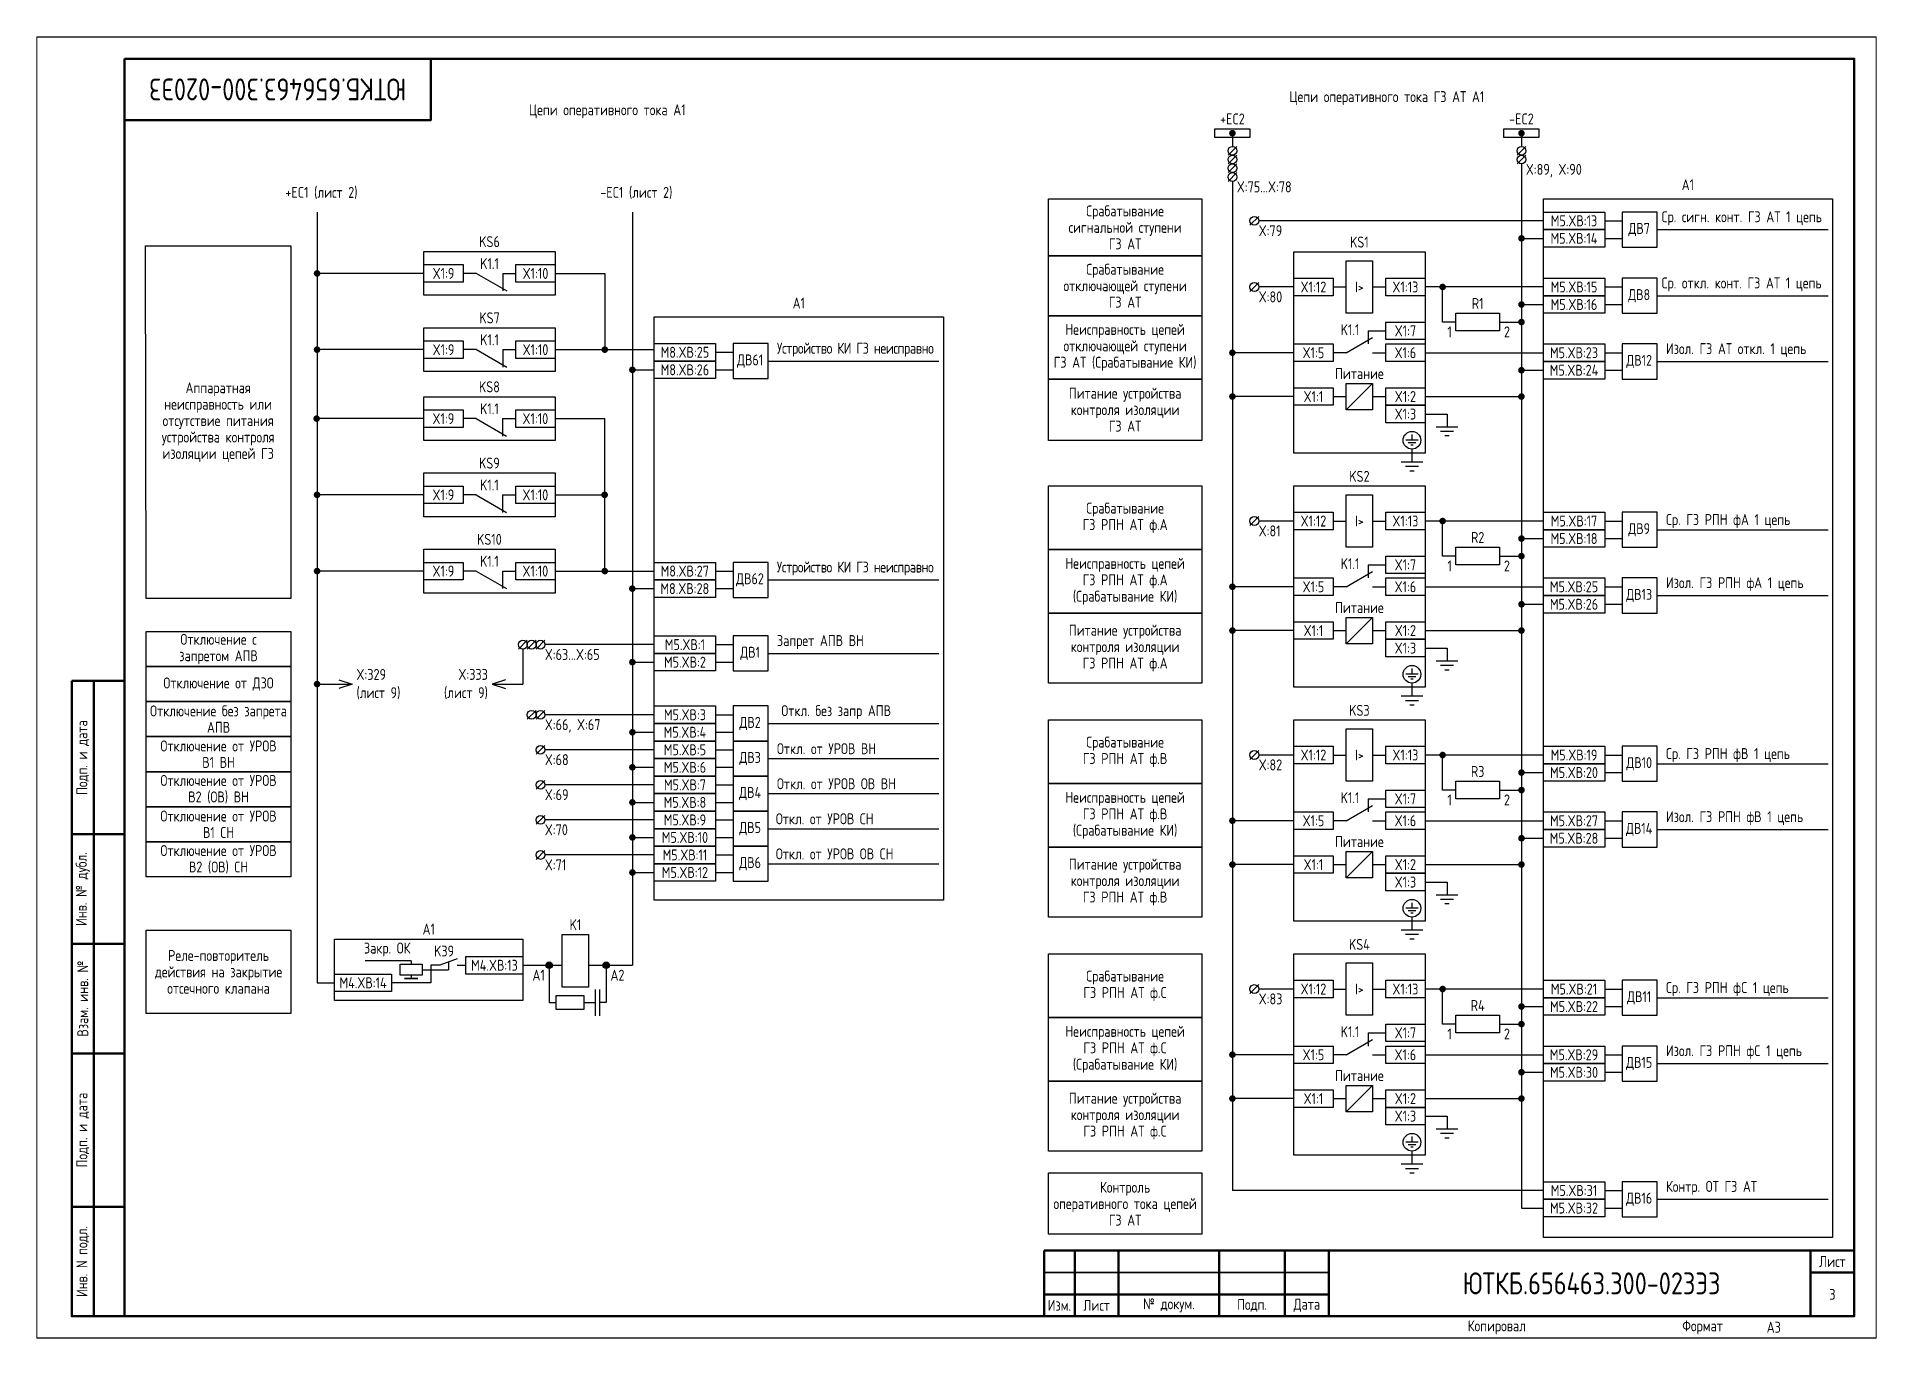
# Paper-space layout 'Лист3' of a CAD drawing. Header units: millimetres, sheet in inches. Extents: x 77.7 to 101.3, y 96.7 to 113.3.
# The model-space entities are those that its viewports show. They can reach past a viewport. Long polylines and large blocks are cut down to what shows.
import ezdxf
from ezdxf.enums import TextEntityAlignment as Align

# ---------------------------------------------------------------- set-up
doc = ezdxf.new("R2010")
doc.units = ezdxf.units.MM
doc.linetypes.add('HIDDEN2', pattern=[4.7625, 3.175, -1.5875])
doc.styles.add('Gost_type_A', font='GOST_A.TTF')

# ---------------------------------------------------------------- blocks, each defined once
blk = doc.blocks.new('Штамп угловой верхний')
at = {"lineweight": 50}
blk.add_lwpolyline([(0, 0), (70, 0), (70, -14), (0, -14)], close=True, dxfattribs=at)
blk = doc.blocks.new('Формат_А3')
blk.add_lwpolyline([(-420, 297), (0, 297), (0, 0), (-420, 0)], close=True)
at = {"lineweight": 50}
blk.add_lwpolyline([(-400, 292), (-5, 292), (-5, 5), (-400, 5)], close=True, dxfattribs=at)
blk = doc.blocks.new('Штамп левый нижний')
at = {"lineweight": 50}
for points in [[(-12, 145), (-7, 145), (-7, 110), (-12, 110)], [(-7, 145), (0, 145), (0, 110), (-7, 110)], [(-12, 110), (-7, 110), (-7, 85), (-12, 85)], [(-7, 110), (0, 110), (0, 85), (-7, 85)], [(-12, 85), (-7, 85), (-7, 60), (-12, 60)], [(-7, 85), (0, 85), (0, 60), (-7, 60)], [(-12, 60), (-7, 60), (-7, 25), (-12, 25)], [(-7, 60), (0, 60), (0, 25), (-7, 25)], [(-12, 25), (-7, 25), (-7, 0), (-12, 0)], [(-7, 25), (0, 25), (0, 0), (-7, 0)]]:
    blk.add_lwpolyline(points, close=True, dxfattribs=at)
at = {"char_height": 2.5, "attachment_point": 5, "rotation": 90, "style": 'Gost_type_A'}
for s, insert, width in [('Подп. и дата', (-9.5, 127.5), 35), ('Инв. № дубл.', (-9.5, 97.5), 25), ('Взам. инв. №', (-9.5, 72.5), 25), ('Подп. и дата', (-9.5, 42.5), 35), ('Инв. N подл.', (-9.5, 12.5), 25)]:
    blk.add_mtext(s, dxfattribs=dict(at, insert=insert, width=width))
blk = doc.blocks.new('Штамп малый нижний')
at = {"lineweight": 50}
for points in [[(-185, 15), (-178, 15), (-178, 5), (-185, 5)], [(-178, 15), (-168, 15), (-168, 5), (-178, 5)], [(-168, 15), (-145, 15), (-145, 5), (-168, 5)], [(-145, 15), (-130, 15), (-130, 5), (-145, 5)], [(-130, 15), (-120, 15), (-120, 5), (-130, 5)], [(-120, 15), (-10, 15), (-10, 0), (-120, 0)], [(-10, 15), (0, 15), (0, 10), (-10, 10)], [(-10, 10), (0, 10), (0, 0), (-10, 0)], [(-185, 5), (-178, 5), (-178, 0), (-185, 0)], [(-178, 5), (-168, 5), (-168, 0), (-178, 0)], [(-168, 5), (-145, 5), (-145, 0), (-168, 0)], [(-145, 5), (-130, 5), (-130, 0), (-145, 0)], [(-130, 5), (-120, 5), (-120, 0), (-130, 0)]]:
    blk.add_lwpolyline(points, close=True, dxfattribs=at)
for points in [[(-185, 15), (-178, 15), (-178, 10), (-185, 10)], [(-178, 15), (-168, 15), (-168, 10), (-178, 10)], [(-168, 15), (-145, 15), (-145, 10), (-168, 10)], [(-145, 15), (-130, 15), (-130, 10), (-145, 10)], [(-130, 15), (-120, 15), (-120, 10), (-130, 10)], [(-185, 10), (-178, 10), (-178, 5), (-185, 5)], [(-178, 10), (-168, 10), (-168, 5), (-178, 5)], [(-168, 10), (-145, 10), (-145, 5), (-168, 5)], [(-145, 10), (-130, 10), (-130, 5), (-145, 5)], [(-130, 10), (-120, 10), (-120, 5), (-130, 5)]]:
    blk.add_lwpolyline(points, close=True)
at = {"char_height": 2.5, "style": 'Gost_type_A'}
for s, insert, width, attachment_point in [('Лист', (-5, 12.5), 10, 5), ('Изм.', (-181.5, 2.5), 7, 5), ('Лист', (-173, 2.5), 10, 5), ('№ докум.', (-156.5, 2.5), 23, 5), ('Подп.', (-137.5, 2.5), 15, 5), ('Дата', (-125, 2.5), 10, 5), ('Копировал', (-75, -2.53), 13.1202, 6), ('Формат', (-30, -2.53), 13.1202, 6)]:
    blk.add_mtext(s, dxfattribs=dict(at, insert=insert, width=width, attachment_point=attachment_point))
blk = doc.blocks.new('POINT')
at = {"const_width": 0.75}
blk.add_lwpolyline([(-0.375, 0, 1), (0.375, 0, 1)], format="xyb", close=True, dxfattribs=at)
blk = doc.blocks.new('Шинка')
blk.add_lwpolyline([(-4, 1), (4, 1), (4, -1), (-4, -1)], close=True)
blk.add_blockref('POINT', (0, 0))

msp = doc.modelspace()

# ---------------------------------------------------------------- hatches: boundary and pattern name
at = {"linetype": 'Continuous', "ltscale": 4.8}
h = msp.add_hatch(color=256, dxfattribs=at)
edge = h.paths.add_edge_path()
edge.add_arc((957, 85.1), 0.75, 0, 360)
h = msp.add_hatch(color=256, dxfattribs=at)
edge = h.paths.add_edge_path()
edge.add_arc((970, 85.1), 0.75, 0, 360)

# ---------------------------------------------------------------- linework, layer by layer
for p, q in [((1113, 275), (1113, 272)), ((1113, 275), (1113, 272)), ((1179, 275), (1179, 272)), ((1179, 275), (1179, 272)), ((1114, 272), (1112, 270)), ((1114, 270), (1112, 268)), ((1180, 272), (1178, 270)), ((1180, 270), (1178, 268)), ((1114, 268), (1112, 266)), ((1114, 266), (1112, 264)), ((1179, 268), (1179, 29.7)), ((1113, 264), (1113, 33.7)), ((904, 257), (904, 81.1)), ((976, 257), (976, 85.1)), ((1119, 256), (1117, 254)), ((1184, 255), (1119, 255)), ((1198, 255), (1202, 255)), ((1210, 253), (1249, 253)), ((1179, 251), (1184, 251)), ((1198, 251), (1202, 251)), ((928.38, 243), (904, 243)), ((940.38, 243), (937.38, 243)), ((940.38, 243), (947.3, 239)), ((946.38, 243), (946.38, 239)), ((946.38, 243), (949.38, 243)), ((958.37, 243), (969.69, 243)), ((958.37, 243), (969.69, 243)), ((969.69, 243), (969.69, 225.6)), ((1119, 240.9), (1117, 238.9)), ((1127, 239.9), (1119, 239.9)), ((1136, 239.9), (1139, 239.9)), ((1145, 239.9), (1148, 239.9)), ((1184, 239.9), (1157, 239.9)), ((1161, 231.9), (1161, 239.9)), ((1198, 239.9), (1202, 239.9)), ((1179, 235.9), (1184, 235.9)), ((1198, 235.9), (1202, 235.9)), ((1210, 237.9), (1249, 237.9)), ((1164, 231.9), (1161, 231.9)), ((1174, 231.9), (1179, 231.9)), ((1139, 224.9), (1145, 228.36)), ((1144, 229.9), (1148, 229.9)), ((1144, 229.9), (1144, 226.9)), ((928.38, 225.6), (904, 225.6)), ((940.38, 225.6), (937.38, 225.6)), ((940.38, 225.6), (947.3, 221.6)), ((946.38, 225.6), (946.38, 221.6)), ((946.38, 225.6), (949.38, 225.6)), ((958.37, 225.6), (981, 225.6)), ((995, 225), (999, 225)), ((1007, 223), (1046, 223)), ((1127, 224.9), (1113, 224.9)), ((1139, 224.9), (1136, 224.9)), ((1145, 224.9), (1148, 224.9)), ((1157, 224.9), (1184, 224.9)), ((1198, 224.9), (1202, 224.9)), ((1210, 222.9), (1249, 222.9)), ((976, 221), (981, 221)), ((995, 221), (999, 221)), ((1179, 220.9), (1184, 220.9)), ((1198, 220.9), (1202, 220.9)), ((1127, 214.9), (1113, 214.9)), ((1136, 214.9), (1139, 214.9)), ((1139, 211.9), (1145, 217.9)), ((1145, 214.9), (1148, 214.9)), ((1157, 214.9), (1179, 214.9)), ((1157, 210.9), (1162, 210.9)), ((928.35, 209.86), (903.97, 209.86)), ((940.35, 209.86), (937.35, 209.86)), ((940.35, 209.86), (947.27, 205.86)), ((946.35, 209.86), (946.35, 205.86)), ((946.35, 209.86), (949.35, 209.86)), ((958.35, 209.86), (969.66, 209.86)), ((958.35, 209.86), (969.66, 209.86)), ((969.66, 209.86), (969.66, 175.06)), ((928.35, 192.46), (904, 192.46)), ((940.35, 192.46), (937.35, 192.46)), ((940.35, 192.46), (947.27, 188.46)), ((946.35, 192.46), (946.35, 188.46)), ((946.35, 192.46), (949.35, 192.46)), ((958.35, 192.46), (969.66, 192.46)), ((1119, 187.49), (1117, 185.49)), ((1127, 186.49), (1119, 186.49)), ((1136, 186.49), (1139, 186.49)), ((1145, 186.49), (1148, 186.49)), ((1184, 186.49), (1157, 186.49)), ((1161, 178.49), (1161, 186.49)), ((1198, 186.49), (1202, 186.49)), ((1179, 182.49), (1184, 182.49)), ((1198, 182.49), (1202, 182.49)), ((1210, 184.49), (1249, 184.49)), ((1144, 176.49), (1148, 176.49)), ((1144, 176.49), (1144, 173.49)), ((1164, 178.49), (1161, 178.49)), ((1174, 178.49), (1179, 178.49)), ((928.35, 175.06), (904, 175.06)), ((940.35, 175.06), (937.35, 175.06)), ((940.35, 175.06), (947.27, 171.06)), ((946.35, 175.06), (946.35, 171.06)), ((946.35, 175.06), (949.35, 175.06)), ((958.35, 175.06), (980.97, 175.06)), ((994.97, 175.06), (998.97, 175.06)), ((1006.97, 173.06), (1045.97, 173.06)), ((1139, 171.49), (1145, 174.95)), ((975.97, 171.06), (980.97, 171.06)), ((994.97, 171.06), (998.97, 171.06)), ((1127, 171.49), (1113, 171.49)), ((1139, 171.49), (1136, 171.49)), ((1145, 171.49), (1148, 171.49)), ((1157, 171.49), (1184, 171.49)), ((1198, 171.49), (1202, 171.49)), ((1210, 169.49), (1249, 169.49)), ((1139, 158.49), (1145, 164.49)), ((1179, 167.49), (1184, 167.49)), ((1198, 167.49), (1202, 167.49)), ((1127, 161.49), (1113, 161.49)), ((1136, 161.49), (1139, 161.49)), ((1145, 161.49), (1148, 161.49)), ((1157, 161.49), (1179, 161.49)), ((952, 159.28), (950, 157.28)), ((951, 157.28), (951, 149.28)), ((954, 159.28), (952, 157.28)), ((956, 159.28), (954, 157.28)), ((981, 158.28), (956, 158.28)), ((995, 158.28), (999, 158.28)), ((1007, 156.28), (1046, 156.28)), ((1157, 157.49), (1162, 157.49)), ((976, 154.28), (981, 154.28)), ((995, 154.28), (999, 154.28)), ((904, 149.28), (912, 149.28)), ((944, 149.28), (951, 149.28)), ((954, 143.28), (952, 141.28)), ((956, 143.28), (954, 141.28)), ((981, 142.28), (956, 142.28)), ((995, 142.28), (999, 142.28)), ((1007, 140.28), (1046, 140.28)), ((956, 135.28), (954, 133.28)), ((976, 138.28), (981, 138.28)), ((995, 138.28), (999, 138.28)), ((981, 134.28), (956, 134.28)), ((976, 130.28), (981, 130.28)), ((995, 134.28), (999, 134.28)), ((995, 130.28), (999, 130.28)), ((1007, 132.28), (1046, 132.28)), ((1119, 134.09), (1117, 132.09)), ((1127, 133.09), (1119, 133.09)), ((1136, 133.09), (1139, 133.09)), ((1145, 133.09), (1148, 133.09)), ((1184, 133.09), (1157, 133.09)), ((1161, 125.09), (1161, 133.09)), ((1198, 133.09), (1202, 133.09)), ((1210, 131.09), (1249, 131.09)), ((956, 127.28), (954, 125.28)), ((981, 126.28), (956, 126.28)), ((995, 126.28), (999, 126.28)), ((1179, 129.09), (1184, 129.09)), ((1198, 129.09), (1202, 129.09)), ((976, 122.28), (981, 122.28)), ((995, 122.28), (999, 122.28)), ((1007, 124.28), (1046, 124.28)), ((1144, 123.09), (1148, 123.09)), ((1144, 123.09), (1144, 120.09)), ((1164, 125.09), (1161, 125.09)), ((1174, 125.09), (1179, 125.09)), ((956, 119.28), (954, 117.28)), ((981, 118.28), (956, 118.28)), ((995, 118.28), (999, 118.28)), ((1127, 118.09), (1113, 118.09)), ((1139, 118.09), (1136, 118.09)), ((1139, 118.09), (1145, 121.55)), ((1145, 118.09), (1148, 118.09)), ((1157, 118.09), (1184, 118.09)), ((1198, 118.09), (1202, 118.09)), ((976, 114.28), (981, 114.28)), ((995, 114.28), (999, 114.28)), ((1007, 116.28), (1046, 116.28)), ((1179, 114.09), (1184, 114.09)), ((1198, 114.09), (1202, 114.09)), ((1210, 116.09), (1249, 116.09)), ((956, 111.28), (954, 109.28)), ((981, 110.28), (956, 110.28)), ((995, 110.28), (999, 110.28)), ((1139, 105.09), (1145, 111.09)), ((976, 106.28), (981, 106.28)), ((995, 106.28), (999, 106.28)), ((1007, 108.28), (1046, 108.28)), ((1127, 108.09), (1113, 108.09)), ((1136, 108.09), (1139, 108.09)), ((1145, 108.09), (1148, 108.09)), ((1157, 108.09), (1179, 108.09)), ((1157, 104.09), (1162, 104.09)), ((925.5, 86.1), (915, 86.1)), ((925.5, 86.1), (925.5, 85.35)), ((951, 85.1), (960, 85.1)), ((966, 85.1), (976, 85.1)), ((904, 81.1), (908, 81.1)), ((925.5, 82.85), (925.5, 82.1)), ((1119, 80.68), (1117, 78.68)), ((1127, 79.68), (1119, 79.68)), ((1136, 79.68), (1139, 79.68)), ((1145, 79.68), (1148, 79.68)), ((1184, 79.68), (1157, 79.68)), ((1161, 71.68), (1161, 79.68)), ((1179, 75.69), (1184, 75.69)), ((1198, 79.68), (1202, 79.68)), ((1198, 75.68), (1202, 75.68)), ((1210, 77.68), (1249, 77.68)), ((1164, 71.68), (1161, 71.68)), ((1174, 71.68), (1179, 71.68)), ((1139, 64.68), (1145, 68.15)), ((1144, 69.68), (1148, 69.68)), ((1144, 69.68), (1144, 66.68)), ((1127, 64.68), (1113, 64.68)), ((1139, 64.68), (1136, 64.68)), ((1145, 64.68), (1148, 64.68)), ((1157, 64.68), (1184, 64.68)), ((1198, 64.68), (1202, 64.68)), ((1179, 60.69), (1184, 60.69)), ((1198, 60.68), (1202, 60.68)), ((1210, 62.68), (1249, 62.68)), ((1127, 54.68), (1113, 54.68)), ((1136, 54.68), (1139, 54.68)), ((1139, 51.68), (1145, 57.68)), ((1145, 54.68), (1148, 54.68)), ((1157, 54.68), (1179, 54.68)), ((1157, 50.68), (1162, 50.68)), ((1184, 33.7), (1113, 33.7)), ((1198, 33.7), (1202, 33.7)), ((1179, 29.7), (1184, 29.7)), ((1198, 29.7), (1202, 29.7)), ((1210, 31.7), (1249, 31.7))]:
    msp.add_line(p, q)
at = {"ltscale": 4.32}
for p, q in [((1162, 210.9), (1162, 207.9)), ((1154, 206.2), (1154, 204.92)), ((1164.5, 207.9), (1159.5, 207.9)), ((1163.5, 206.9), (1160.5, 206.9)), ((1162.5, 205.9), (1161.5, 205.9)), ((1155.42, 204.92), (1152.58, 204.92)), ((1154.85, 204.35), (1153.15, 204.35)), ((1154.28, 203.78), (1153.72, 203.78)), ((1154, 202.9), (1154, 199.9)), ((1156.5, 199.9), (1151.5, 199.9)), ((1155.5, 198.9), (1152.5, 198.9)), ((1154.5, 197.9), (1153.5, 197.9)), ((1162, 157.49), (1162, 154.49)), ((1155.42, 151.51), (1152.58, 151.51)), ((1154, 152.8), (1154, 151.51)), ((1164.5, 154.49), (1159.5, 154.49)), ((1163.5, 153.49), (1160.5, 153.49)), ((1162.5, 152.49), (1161.5, 152.49)), ((1154.85, 150.94), (1153.15, 150.94)), ((1154.28, 150.38), (1153.72, 150.38)), ((1154, 149.49), (1154, 146.49)), ((1156.5, 146.49), (1151.5, 146.49)), ((1155.5, 145.49), (1152.5, 145.49)), ((1154.5, 144.49), (1153.5, 144.49)), ((1164.5, 101.09), (1159.5, 101.09)), ((1162, 104.09), (1162, 101.09)), ((1155.42, 98.11), (1152.58, 98.11)), ((1154.85, 97.54), (1153.15, 97.54)), ((1154.28, 96.97), (1153.72, 96.97)), ((1154, 99.39), (1154, 98.11)), ((1163.5, 100.09), (1160.5, 100.09)), ((1162.5, 99.09), (1161.5, 99.09)), ((1156.5, 93.09), (1151.5, 93.09)), ((1154, 96.09), (1154, 93.09)), ((1155.5, 92.09), (1152.5, 92.09)), ((1154.5, 91.09), (1153.5, 91.09)), ((1162, 50.68), (1162, 47.68)), ((1164.5, 47.68), (1159.5, 47.68)), ((1163.5, 46.68), (1160.5, 46.68)), ((1155.42, 44.7), (1152.58, 44.7)), ((1154.85, 44.14), (1153.15, 44.14)), ((1154.28, 43.57), (1153.72, 43.57)), ((1154, 45.99), (1154, 44.7)), ((1154, 42.68), (1154, 39.68)), ((1162.5, 45.68), (1161.5, 45.68)), ((1156.5, 39.68), (1151.5, 39.68)), ((1155.5, 38.68), (1152.5, 38.68)), ((1154.5, 37.68), (1153.5, 37.68))]:
    msp.add_line(p, q, dxfattribs=at)
at = {"linetype": 'HIDDEN2', "ltscale": 0.3}
for p in [(928, 84.1), (934, 85.85)]:
    msp.add_line(p, (934, 84.1), dxfattribs=at)
at = {"linetype": 'Continuous', "ltscale": 1.08}
for p, q in [((932, 85.1), (930, 85.1)), ((930, 85.1), (930, 81.1)), ((936, 85.1), (938, 85.1)), ((930, 81.1), (921, 81.1))]:
    msp.add_line(p, q, dxfattribs=at)
at = {"linetype": 'Continuous', "ltscale": 4.32}
msp.add_line((936, 86.6), (932, 85.1), dxfattribs=at)
at = {"linetype": 'Continuous', "ltscale": 4.8}
for p, q in [((957, 85.1), (957, 76.6)), ((970, 85.1), (970, 76.6)), ((957, 76.6), (958.5, 76.6)), ((965, 76.6), (967.5, 76.6)), ((967.5, 79.6), (967.5, 73.6)), ((968.5, 79.6), (968.5, 73.6)), ((970, 76.6), (968.5, 76.6))]:
    msp.add_line(p, q, dxfattribs=at)
for points in [[(1106, 247), (1071, 247), (1071, 260), (1106, 260)], [(1184, 260), (1250, 260), (1250, 23), (1184, 23)], [(1184, 257), (1198, 257), (1198, 253), (1184, 253)], [(1184, 253), (1198, 253), (1198, 249), (1184, 249)], [(898, 168.81), (865, 168.81), (864.82, 249.33), (898, 249.33)], [(928.38, 248), (958.37, 248), (958.37, 238), (928.38, 238)], [(1127, 247.9), (1157, 247.9), (1157, 202), (1127, 202)], [(928.38, 245), (937.37, 245), (937.37, 241), (928.38, 241)], [(949.38, 245), (958.37, 245), (958.37, 241), (949.38, 241)], [(1106, 233.35), (1071, 233.35), (1071, 247), (1106, 247)], [(1139, 245.9), (1145, 245.9), (1145, 233.9), (1139, 233.9)], [(1127, 241.9), (1136, 241.9), (1136, 237.9), (1127, 237.9)], [(1148, 241.9), (1157, 241.9), (1157, 237.9), (1148, 237.9)], [(1184, 241.9), (1198, 241.9), (1198, 237.9), (1184, 237.9)], [(1184, 237.9), (1198, 237.9), (1198, 233.9), (1184, 233.9)], [(981, 233.1), (1047, 233.1), (1047, 99.99), (981, 99.99)], [(1106, 218.9), (1071, 218.9), (1071, 233.35), (1106, 233.35)], [(1148, 231.9), (1157, 231.9), (1157, 227.9), (1148, 227.9)], [(1164, 233.9), (1174, 233.9), (1174, 229.9), (1164, 229.9)], [(928.38, 230.6), (958.37, 230.6), (958.37, 220.6), (928.38, 220.6)], [(928.38, 227.6), (937.37, 227.6), (937.37, 223.6), (928.38, 223.6)], [(949.38, 227.6), (958.37, 227.6), (958.37, 223.6), (949.38, 223.6)], [(981, 227), (995, 227), (995, 223), (981, 223)], [(1127, 226.9), (1136, 226.9), (1136, 222.9), (1127, 222.9)], [(1148, 226.9), (1157, 226.9), (1157, 222.9), (1148, 222.9)], [(1184, 226.9), (1198, 226.9), (1198, 222.9), (1184, 222.9)], [(981, 223), (995, 223), (995, 219), (981, 219)], [(1184, 222.9), (1198, 222.9), (1198, 218.9), (1184, 218.9)], [(1106, 204.9), (1071, 204.9), (1071, 218.9), (1106, 218.9)], [(928.35, 214.86), (958.35, 214.86), (958.35, 204.86), (928.35, 204.86)], [(1127, 216.9), (1136, 216.9), (1136, 212.9), (1127, 212.9)], [(1139, 217.9), (1145, 217.9), (1145, 211.9), (1139, 211.9)], [(1148, 216.9), (1157, 216.9), (1157, 212.9), (1148, 212.9)], [(928.35, 211.86), (937.35, 211.86), (937.35, 207.86), (928.35, 207.86)], [(949.35, 211.86), (958.35, 211.86), (958.35, 207.86), (949.35, 207.86)], [(1148, 212.9), (1157, 212.9), (1157, 208.9), (1148, 208.9)], [(928.35, 197.46), (958.35, 197.46), (958.35, 187.46), (928.35, 187.46)], [(928.35, 194.46), (937.35, 194.46), (937.35, 190.46), (928.35, 190.46)], [(949.35, 194.46), (958.35, 194.46), (958.35, 190.46), (949.35, 190.46)], [(1106, 179.98), (1071, 179.98), (1071, 194.49), (1106, 194.49)], [(1127, 194.49), (1157, 194.49), (1157, 148.6), (1127, 148.6)], [(1139, 192.49), (1145, 192.49), (1145, 180.49), (1139, 180.49)], [(1127, 188.49), (1136, 188.49), (1136, 184.49), (1127, 184.49)], [(1148, 188.49), (1157, 188.49), (1157, 184.49), (1148, 184.49)], [(1184, 188.49), (1198, 188.49), (1198, 184.49), (1184, 184.49)], [(1184, 184.49), (1198, 184.49), (1198, 180.49), (1184, 180.49)], [(928.35, 180.06), (958.35, 180.06), (958.35, 170.06), (928.35, 170.06)], [(928.35, 177.06), (937.35, 177.06), (937.35, 173.06), (928.35, 173.06)], [(949.35, 177.06), (958.35, 177.06), (958.35, 173.06), (949.35, 173.06)], [(980.97, 177.06), (994.97, 177.06), (994.97, 173.06), (980.97, 173.06)], [(1106, 165.49), (1071, 165.49), (1071, 179.98), (1106, 179.98)], [(1148, 178.49), (1157, 178.49), (1157, 174.49), (1148, 174.49)], [(1164, 180.49), (1174, 180.49), (1174, 176.49), (1164, 176.49)], [(980.97, 173.06), (994.97, 173.06), (994.97, 169.06), (980.97, 169.06)], [(1127, 173.49), (1136, 173.49), (1136, 169.49), (1127, 169.49)], [(1148, 173.49), (1157, 173.49), (1157, 169.49), (1148, 169.49)], [(1184, 173.49), (1198, 173.49), (1198, 169.49), (1184, 169.49)], [(1184, 169.49), (1198, 169.49), (1198, 165.49), (1184, 165.49)], [(1106, 149.49), (1071, 149.49), (1071, 165.49), (1106, 165.49)], [(1139, 164.49), (1145, 164.49), (1145, 158.49), (1139, 158.49)], [(898, 153.28), (865, 153.28), (865, 161.28), (898, 161.28)], [(981, 160.28), (995, 160.28), (995, 156.28), (981, 156.28)], [(1127, 163.49), (1136, 163.49), (1136, 159.49), (1127, 159.49)], [(1148, 163.49), (1157, 163.49), (1157, 159.49), (1148, 159.49)], [(981, 156.28), (995, 156.28), (995, 152.28), (981, 152.28)], [(1148, 159.49), (1157, 159.49), (1157, 155.49), (1148, 155.49)], [(898, 145.28), (865, 145.28), (865, 153.28), (898, 153.28)], [(898, 137.28), (865, 137.28), (865, 145.28), (898, 145.28)], [(981, 144.28), (995, 144.28), (995, 140.28), (981, 140.28)], [(981, 140.28), (995, 140.28), (995, 136.28), (981, 136.28)], [(1106, 126.57), (1071, 126.57), (1071, 141.09), (1106, 141.09)], [(1127, 141.09), (1157, 141.09), (1157, 95.19), (1127, 95.19)], [(1139, 139.09), (1145, 139.09), (1145, 127.09), (1139, 127.09)], [(898, 129.28), (865, 129.28), (865, 137.28), (898, 137.28)], [(981, 136.28), (995, 136.28), (995, 132.28), (981, 132.28)], [(1127, 135.09), (1136, 135.09), (1136, 131.09), (1127, 131.09)], [(1148, 135.09), (1157, 135.09), (1157, 131.09), (1148, 131.09)], [(1184, 135.09), (1198, 135.09), (1198, 131.09), (1184, 131.09)], [(981, 132.28), (995, 132.28), (995, 128.28), (981, 128.28)], [(1184, 131.09), (1198, 131.09), (1198, 127.09), (1184, 127.09)], [(898, 121.28), (865, 121.28), (865, 129.28), (898, 129.28)], [(981, 128.28), (995, 128.28), (995, 124.28), (981, 124.28)], [(1106, 112.09), (1071, 112.09), (1071, 126.57), (1106, 126.57)], [(1164, 127.09), (1174, 127.09), (1174, 123.09), (1164, 123.09)], [(981, 124.28), (995, 124.28), (995, 120.28), (981, 120.28)], [(1148, 125.09), (1157, 125.09), (1157, 121.09), (1148, 121.09)], [(898, 113.28), (865, 113.28), (865, 121.28), (898, 121.28)], [(981, 120.28), (995, 120.28), (995, 116.28), (981, 116.28)], [(1127, 120.09), (1136, 120.09), (1136, 116.09), (1127, 116.09)], [(1148, 120.09), (1157, 120.09), (1157, 116.09), (1148, 116.09)], [(1184, 120.09), (1198, 120.09), (1198, 116.09), (1184, 116.09)], [(981, 116.28), (995, 116.28), (995, 112.28), (981, 112.28)], [(1184, 116.09), (1198, 116.09), (1198, 112.09), (1184, 112.09)], [(898, 105.28), (865, 105.28), (865, 113.28), (898, 113.28)], [(981, 112.28), (995, 112.28), (995, 108.28), (981, 108.28)], [(1106, 96.09), (1071, 96.09), (1071, 112.09), (1106, 112.09)], [(1127, 110.09), (1136, 110.09), (1136, 106.09), (1127, 106.09)], [(1139, 111.09), (1145, 111.09), (1145, 105.09), (1139, 105.09)], [(1148, 110.09), (1157, 110.09), (1157, 106.09), (1148, 106.09)], [(981, 108.28), (995, 108.28), (995, 104.28), (981, 104.28)], [(1148, 106.09), (1157, 106.09), (1157, 102.09), (1148, 102.09)], [(898, 74.1), (865, 74.1), (865, 93.1), (898, 93.1)], [(908, 91.1), (951, 91.1), (951, 77.1), (908, 77.1)], [(960, 92.1), (966, 92.1), (966, 80.1), (960, 80.1)], [(928, 85.35), (928, 82.85), (923, 82.85), (923, 85.35)], [(938, 87.1), (951, 87.1), (951, 83.1), (938, 83.1)], [(1106, 73.17), (1071, 73.17), (1071, 87.68), (1106, 87.68)], [(1127, 87.68), (1157, 87.68), (1157, 41.79), (1127, 41.79)], [(1139, 85.68), (1145, 85.68), (1145, 73.68), (1139, 73.68)], [(908, 83.1), (921, 83.1), (921, 79.1), (908, 79.1)], [(927, 82.1), (924, 82.1)], [(1127, 81.68), (1136, 81.68), (1136, 77.68), (1127, 77.68)], [(1148, 81.68), (1157, 81.68), (1157, 77.68), (1148, 77.68)], [(1184, 81.68), (1198, 81.68), (1198, 77.68), (1184, 77.68)], [(1184, 77.68), (1198, 77.68), (1198, 73.68), (1184, 73.68)], [(1106, 58.68), (1071, 58.68), (1071, 73.17), (1106, 73.17)], [(1148, 71.68), (1157, 71.68), (1157, 67.68), (1148, 67.68)], [(1164, 73.68), (1174, 73.68), (1174, 69.68), (1164, 69.68)], [(1127, 66.68), (1136, 66.68), (1136, 62.68), (1127, 62.68)], [(1148, 66.68), (1157, 66.68), (1157, 62.68), (1148, 62.68)], [(1184, 66.68), (1198, 66.68), (1198, 62.68), (1184, 62.68)], [(1184, 62.68), (1198, 62.68), (1198, 58.68), (1184, 58.68)], [(1106, 42.68), (1071, 42.68), (1071, 58.68), (1106, 58.68)], [(1127, 56.68), (1136, 56.68), (1136, 52.68), (1127, 52.68)], [(1139, 57.68), (1145, 57.68), (1145, 51.68), (1139, 51.68)], [(1148, 56.68), (1157, 56.68), (1157, 52.68), (1148, 52.68)], [(1148, 52.68), (1157, 52.68), (1157, 48.68), (1148, 48.68)], [(1106, 23.7), (1071, 23.7), (1071, 37.7), (1106, 37.7)], [(1184, 35.7), (1198, 35.7), (1198, 31.7), (1184, 31.7)], [(1184, 31.7), (1198, 31.7), (1198, 27.7), (1184, 27.7)]]:
    msp.add_lwpolyline(points, close=True)
at = {"ltscale": 4}
for points in [[(1202, 249), (1210, 249), (1210, 257), (1202, 257)], [(1202, 233.9), (1210, 233.9), (1210, 241.9), (1202, 241.9)], [(999, 219), (1007, 219), (1007, 227), (999, 227)], [(1202, 218.9), (1210, 218.9), (1210, 226.9), (1202, 226.9)], [(1202, 180.49), (1210, 180.49), (1210, 188.49), (1202, 188.49)], [(998.97, 169.06), (1006.97, 169.06), (1006.97, 177.06), (998.97, 177.06)], [(1202, 165.49), (1210, 165.49), (1210, 173.49), (1202, 173.49)], [(999, 152.28), (1007, 152.28), (1007, 160.28), (999, 160.28)], [(999, 136.28), (1007, 136.28), (1007, 144.28), (999, 144.28)], [(999, 128.28), (1007, 128.28), (1007, 136.28), (999, 136.28)], [(1202, 127.09), (1210, 127.09), (1210, 135.09), (1202, 135.09)], [(999, 120.28), (1007, 120.28), (1007, 128.28), (999, 128.28)], [(999, 112.28), (1007, 112.28), (1007, 120.28), (999, 120.28)], [(1202, 112.09), (1210, 112.09), (1210, 120.09), (1202, 120.09)], [(999, 104.28), (1007, 104.28), (1007, 112.28), (999, 112.28)], [(1202, 73.68), (1210, 73.68), (1210, 81.68), (1202, 81.68)], [(1202, 58.68), (1210, 58.68), (1210, 66.68), (1202, 66.68)], [(1202, 27.7), (1210, 27.7), (1210, 35.7), (1202, 35.7)]]:
    msp.add_lwpolyline(points, close=True, dxfattribs=at)
for points in [[(909, 150.28), (912, 149.28), (909, 148.28)], [(947, 150.28), (944, 149.28), (947, 148.28)]]:
    msp.add_lwpolyline(points)
at = {"linetype": 'Continuous', "ltscale": 4.8}
msp.add_lwpolyline([(958.5, 75.1), (965, 75.1), (965, 78.1), (958.5, 78.1)], close=True, dxfattribs=at)
for centre, radius in [((1113, 271), 1), ((1113, 269), 1), ((1179, 271), 1), ((1179, 269), 1), ((1113, 267), 1), ((1113, 265), 1), ((1118, 255), 1), ((1118, 239.9), 1), ((1154, 204.92), 2.02), ((1118, 186.49), 1), ((951, 158.28), 1), ((953, 158.28), 1), ((955, 158.28), 1), ((1154, 151.51), 2.02), ((953, 142.28), 1), ((955, 142.28), 1), ((955, 134.28), 1), ((1118, 133.09), 1), ((955, 126.28), 1), ((955, 118.28), 1), ((955, 110.28), 1), ((1154, 98.11), 2.02), ((1118, 79.68), 1), ((1154, 44.7), 2.02)]:
    msp.add_circle(centre, radius)
for centre in [(957, 85.1), (970, 85.1)]:
    msp.add_circle(centre, 0.75, dxfattribs=at)

# ---------------------------------------------------------------- block references
at = {"color": 1}
for name, p in [('Формат_А3', (840, 0)), ('Формат_А3', (1260, 0)), ('Формат_А3', (1680, 0)), ('Штамп левый нижний', (860, 5)), ('Штамп малый нижний', (1255, 5))]:
    msp.add_blockref(name, p, dxfattribs=at)
for name, p in [('Штамп угловой верхний', (860, 292)), ('Шинка', (1113, 275)), ('Шинка', (1179, 275)), ('POINT', (1179, 251)), ('POINT', (904, 243)), ('POINT', (1161, 239.9)), ('POINT', (1179, 235.9)), ('POINT', (1179, 231.9)), ('POINT', (904, 225.6)), ('POINT', (969.69, 225.6)), ('POINT', (969.69, 225.6)), ('POINT', (1113, 224.9)), ('POINT', (976, 221)), ('POINT', (976, 221)), ('POINT', (1179, 220.9)), ('POINT', (1113, 214.9)), ('POINT', (1179, 214.9)), ('POINT', (903.9, 209.86)), ('POINT', (904, 192.46)), ('POINT', (969.66, 192.46)), ('POINT', (969.66, 192.46)), ('POINT', (1161, 186.49)), ('POINT', (1179, 182.49)), ('POINT', (1179, 178.49)), ('POINT', (904, 175.06)), ('POINT', (969.69, 175.06)), ('POINT', (969.69, 175.06)), ('POINT', (1113, 171.49)), ('POINT', (975.97, 171.06)), ('POINT', (975.97, 171.06)), ('POINT', (1179, 167.49)), ('POINT', (1113, 161.49)), ('POINT', (1179, 161.49)), ('POINT', (976, 154.28)), ('POINT', (904, 149.28)), ('POINT', (976, 138.28)), ('POINT', (976, 130.28)), ('POINT', (1161, 133.09)), ('POINT', (1179, 129.09)), ('POINT', (976, 122.28)), ('POINT', (1179, 125.09)), ('POINT', (1113, 118.09)), ('POINT', (976, 114.28)), ('POINT', (1179, 114.09)), ('POINT', (976, 106.28)), ('POINT', (1113, 108.09)), ('POINT', (1179, 108.09)), ('POINT', (1161, 79.68)), ('POINT', (1179, 75.69)), ('POINT', (1179, 71.68)), ('POINT', (1113, 64.69)), ('POINT', (1179, 60.69)), ('POINT', (1113, 54.68)), ('POINT', (1179, 54.68))]:
    msp.add_blockref(name, p)

# ---------------------------------------------------------------- texts
at = {"style": 'Gost_type_A'}
msp.add_text('A1', height=2.5, dxfattribs=at).set_placement((956, 84.1), align=Align.TOP_RIGHT)
msp.add_text('A2', height=2.5, dxfattribs=at).set_placement((971, 84.1), align=Align.TOP_LEFT)
at = {"insert": (895, 285), "char_height": 5, "width": 70, "attachment_point": 5, "rotation": 180, "style": 'Gost_type_A'}
msp.add_mtext('ЮТКБ.656463.300-020Э3', dxfattribs=at)
at = {"char_height": 2.5, "line_spacing_factor": 0.9, "style": 'Gost_type_A'}
for s, insert, width, attachment_point in [('Цепи оперативного тока А1', (970.25, 280), 197.5, 5), ('Цепи оперативного тока ГЗ АТ А1', (1148.25, 283), 197.5, 5), ('X:89, X:90', (1180, 268), 16, 1), ('X:75...X:78', (1114, 264), 16, 1), ('A1', (1217, 262), 66, 8), ('Срабатывание\\Pсигнальной ступени\\PГЗ АТ', (1088.5, 253.5), 35, 5), ('X:79', (1119, 254), 8, 1), ('KS6', (943.38, 249), 30, 8), ('KS1', (1142, 248.9), 30, 8), ('K1.1', (943.38, 244), 12, 8), ('Срабатывание\\Pотключающей ступени\\PГЗ АТ', (1088.5, 240.18), 35, 5), ('A1', (1014, 234.97), 66, 8), ('X:80', (1119, 238.9), 8, 1), ('R1', (1169, 234.9), 10, 8), ('KS7', (943.38, 231.6), 30, 8), ('Неисправность цепей отключающей ступени \\PГЗ АТ (Срабатывание КИ)', (1088.5, 226.13), 35, 5), ('K1.1', (1142, 228.9), 12, 9), ('K1.1', (943.38, 226.6), 12, 8), ('{\\T0.9;1}', (1163, 230.9), 5, 3), ('{\\T0.9;2}', (1175, 230.9), 5, 1), ('Аппаратная неисправность или отсутствие питания устройства контроля изоляции цепей ГЗ', (881.41, 209.07), 33.1797, 5), ('KS8', (943.35, 215.86), 30, 8), ('Питание устройства контроля изоляции\\PГЗ АТ', (1088.5, 211.9), 35, 5), ('K1.1', (943.35, 210.86), 12, 8), ('KS9', (943.35, 198.46), 30, 8), ('KS2', (1142, 195.44), 30, 8), ('K1.1', (943.35, 193.46), 12, 8), ('Срабатывание\\PГЗ РПН АТ ф.А', (1088.5, 187.23), 35, 5), ('X:81', (1119, 185.49), 8, 1), ('KS10', (943.35, 181.06), 30, 8), ('R2', (1169, 181.49), 10, 8), ('K1.1', (943.35, 176.06), 12, 8), ('Неисправность цепей\\PГЗ РПН АТ ф.А\\P(Срабатывание КИ)', (1088.5, 172.73), 35, 5), ('K1.1', (1142, 175.49), 12, 9), ('{\\T0.9;1}', (1163, 177.49), 5, 3), ('{\\T0.9;2}', (1175, 177.49), 5, 1), ('Отключение с\\Pзапретом АПВ', (881.5, 157.28), 33, 5), ('Питание устройства контроля изоляции\\PГЗ РПН АТ ф.А', (1088.5, 157.49), 35, 5), ('X:63...X:65', (956, 157.28), 8, 1), ('Отключение от ДЗО', (881.5, 149.28), 33, 5), ('Отключение без запрета АПВ', (881.5, 141.28), 33, 5), ('KS3', (1142, 142.03), 30, 8), ('X:66, X:67', (956, 141.28), 15, 1), ('Отключение от УРОВ\\PВ1 ВН', (881.5, 133.28), 33, 5), ('Срабатывание\\PГЗ РПН АТ ф.B', (1088.5, 133.83), 35, 5), ('X:68', (956, 133.28), 8, 1), ('X:82', (1119, 132.09), 8, 1), ('R3', (1169, 128.09), 10, 8), ('Отключение от УРОВ\\PВ2 (ОВ) ВН', (881.5, 125.28), 33, 5), ('X:69', (956, 125.28), 8, 1), ('Неисправность цепей\\PГЗ РПН АТ ф.B\\P(Срабатывание КИ)', (1088.5, 119.33), 35, 5), ('K1.1', (1142, 122.09), 12, 9), ('{\\T0.9;1}', (1163, 124.09), 5, 3), ('{\\T0.9;2}', (1175, 124.09), 5, 1), ('Отключение от УРОВ\\PВ1 СН', (881.5, 117.28), 33, 5), ('X:70', (956, 117.28), 8, 1), ('Отключение от УРОВ\\PВ2 (ОВ) СН', (881.5, 109.28), 33, 5), ('X:71', (956, 109.28), 8, 1), ('Питание устройства контроля изоляции\\PГЗ РПН АТ ф.B', (1088.5, 104.09), 35, 5), ('A1', (929.5, 92.1), 43.0001, 8), ('Реле-повторитель действия на закрытие отсечного клапана', (881.5, 83.6), 33, 5), ('KS4', (1142, 88.63), 30, 8), ('Срабатывание\\PГЗ РПН АТ ф.C', (1088.5, 80.43), 35, 5), ('X:83', (1119, 78.68), 8, 1), ('R4', (1169, 74.68), 10, 8), ('Неисправность цепей\\PГЗ РПН АТ ф.C\\P(Срабатывание КИ)', (1088.5, 65.93), 35, 5), ('K1.1', (1142, 68.68), 12, 9), ('{\\T0.9;1}', (1163, 70.68), 5, 3), ('{\\T0.9;2}', (1175, 70.68), 5, 1), ('Питание устройства контроля изоляции\\PГЗ РПН АТ ф.C', (1088.5, 50.68), 35, 5), ('Контроль\\Pоперативного тока цепей ГЗ АТ', (1088.5, 30.7), 35, 5)]:
    msp.add_mtext(s, dxfattribs=dict(at, insert=insert, width=width, attachment_point=attachment_point))
at = {"style": 'Gost_type_A'}
for s, insert, char_height, width, attachment_point in [('+EC2', (1113, 277), 2.5, 10, 8), ('-EC2', (1179, 277), 2.5, 10, 8), ('+EC1 (лист 2)', (905, 260), 2.5, 18, 8), ('-EC1 (лист 2)', (976.89, 260), 2.5, 19.7733, 8), ('M5.XВ:13', (1191, 255), 2.5, 14, 5), ('Ср. сигн. конт. ГЗ АТ 1 цепь', (1211, 254), 2.5, 44.8565, 7), ('M5.XВ:14', (1191, 251), 2.5, 14, 5), ('ДВ7', (1205.88, 253), 2.5, 7.7588, 5), ('X1:9', (932.87, 243), 2.5, 9.0043, 5), ('X1:10', (953.87, 243), 2.5, 9.0043, 5), ('X1:12', (1131.5, 239.9), 2.5, 9.0043, 5), ('I>', (1142, 239.9), 2.5, 6.0044, 5), ('X1:13', (1152.5, 239.9), 2.5, 9.0043, 5), ('M5.XВ:15', (1191, 239.9), 2.5, 14, 5), ('ДВ8', (1205.88, 237.9), 2.5, 7.7588, 5), ('Ср. откл. конт. ГЗ АТ 1 цепь', (1211, 238.9), 2.5, 43.1126, 7), ('M5.XВ:16', (1191, 235.9), 2.5, 14, 5), ('X1:7', (1152.5, 229.9), 2.5, 9.0043, 5), ('X1:9', (932.87, 225.6), 2.5, 9.0043, 5), ('X1:10', (953.87, 225.6), 2.5, 9.0043, 5), ('Изол. ГЗ АТ откл. 1 цепь', (1212, 223.9), 2.5, 46.0438, 7), ('M8.XВ:25', (988, 225), 2.5, 14, 5), ('ДВ61', (1002.88, 223), 2.5, 7.7588, 5), ('X1:5', (1131.5, 224.9), 2.5, 9.0043, 5), ('X1:6', (1152.5, 224.9), 2.5, 9.0043, 5), ('M5.XВ:23', (1191, 224.9), 2.5, 14, 5), ('ДВ12', (1205.88, 222.9), 2.5, 7.7588, 5), ('M8.XВ:26', (988, 221), 2.5, 14, 5), ('Питание', (1142, 218.9), 2.5, 12, 8), ('M5.XВ:24', (1191, 220.9), 2.5, 14, 5), ('X1:1', (1131.5, 214.9), 2.5, 9.0043, 5), ('X1:2', (1152.5, 214.9), 2.5, 9.0043, 5), ('X1:9', (932.84, 209.86), 2.5, 9.0043, 5), ('X1:10', (953.84, 209.86), 2.5, 9.0043, 5), ('X1:3', (1152.5, 210.9), 2.5, 9.0043, 5), ('X1:9', (932.84, 192.46), 2.5, 9.0043, 5), ('X1:10', (953.84, 192.46), 2.5, 9.0043, 5), ('X1:12', (1131.5, 186.49), 2.5, 9.0043, 5), ('I>', (1142, 186.49), 2.5, 6.0044, 5), ('X1:13', (1152.5, 186.49), 2.5, 9.0043, 5), ('M5.XВ:17', (1191, 186.49), 2.5, 14, 5), ('ДВ9', (1205.88, 184.49), 2.5, 7.7588, 5), ('Ср. ГЗ РПН фА 1 цепь', (1212, 184.9), 2.5, 46.288, 7), ('M5.XВ:18', (1191, 182.49), 2.5, 14, 5), ('X1:7', (1152.5, 176.49), 2.5, 9.0043, 5), ('X1:9', (932.84, 175.06), 2.5, 9.0043, 5), ('X1:10', (953.84, 175.06), 2.5, 9.0043, 5), ('M8.XВ:28', (987.97, 171.06), 2.5, 14, 5), ('M8.XВ:27', (987.97, 175.06), 2.5, 14, 5), ('ДВ62', (1002.85, 173.06), 2.5, 7.7588, 5), ('X1:5', (1131.5, 171.49), 2.5, 9.0043, 5), ('X1:6', (1152.5, 171.49), 2.5, 9.0043, 5), ('M5.XВ:25', (1191, 171.49), 2.5, 14, 5), ('Изол. ГЗ РПН фА 1 цепь', (1212, 170.49), 2.5, 43.2348, 7), ('Питание', (1142, 165.49), 2.5, 12, 8), ('M5.XВ:26', (1191, 167.49), 2.5, 14, 5), ('ДВ13', (1205.88, 169.49), 2.5, 7.7588, 5), ('Запрет АПВ ВН', (1009, 157.28), 2.5, 46.8301, 7), ('X1:1', (1131.5, 161.49), 2.5, 9.0043, 5), ('X1:2', (1152.5, 161.49), 2.5, 9.0043, 5), ('M5.XВ:2', (988, 154.28), 2.5, 14, 5), ('M5.XВ:1', (988, 158.28), 2.5, 14, 5), ('ДВ1', (1002.88, 156.28), 2.5, 7.7588, 5), ('X1:3', (1152.5, 157.49), 2.5, 9.0043, 5), ('X:329\\P(лист 9)', (913, 149.27), 2.5, 19, 4), ('X:333\\P(лист 9)', (943, 149.28), 2.5, 19, 6), ('M5.XВ:3', (988, 142.28), 2.5, 14, 5), ('M5.XВ:4', (988, 138.28), 2.5, 14, 5), ('ДВ2', (1002.88, 140.28), 2.5, 7.7588, 5), ('M5.XВ:5', (988, 134.28), 2.5, 14, 5), ('Откл. от УРОВ ВН', (1009, 133.28), 2.5, 27.8465, 7), ('Ср. ГЗ РПН фB 1 цепь', (1212, 131.49), 2.5, 46.288, 7), ('M5.XВ:6', (988, 130.28), 2.5, 14, 5), ('ДВ3', (1002.88, 132.28), 2.5, 7.7588, 5), ('X1:12', (1131.5, 133.09), 2.5, 9.0043, 5), ('I>', (1142, 133.09), 2.5, 6.0044, 5), ('X1:13', (1152.5, 133.09), 2.5, 9.0043, 5), ('M5.XВ:20', (1191, 129.09), 2.5, 14, 5), ('M5.XВ:19', (1191, 133.09), 2.5, 14, 5), ('ДВ10', (1205.88, 131.09), 2.5, 7.7588, 5), ('M5.XВ:7', (988, 126.28), 2.5, 14, 5), ('Откл. от УРОВ ОВ ВН', (1009, 125.28), 2.5, 35.5248, 7), ('M5.XВ:8', (988, 122.28), 2.5, 14, 5), ('ДВ4', (1002.88, 124.28), 2.5, 7.7588, 5), ('X1:7', (1152.5, 123.09), 2.5, 9.0043, 5), ('M5.XВ:9', (988, 118.28), 2.5, 14, 5), ('ДВ5', (1002.88, 116.28), 2.5, 7.7588, 5), ('Откл. от УРОВ СН', (1008.76, 117.28), 2.5, 33.9239, 7), ('X1:5', (1131.5, 118.09), 2.5, 9.0043, 5), ('X1:6', (1152.5, 118.09), 2.5, 9.0043, 5), ('M5.XВ:27', (1191, 118.09), 2.5, 14, 5), ('ДВ14', (1205.88, 116.09), 2.5, 7.7588, 5), ('Изол. ГЗ РПН фB 1 цепь', (1212, 117.09), 2.5, 43.2348, 7), ('M5.XВ:10', (988, 114.28), 2.5, 14, 5), ('Питание', (1142, 112.09), 2.5, 12, 8), ('M5.XВ:28', (1191, 114.09), 2.5, 14, 5), ('M5.XВ:11', (988, 110.28), 2.5, 14, 5), ('ДВ6', (1002.88, 108.28), 2.5, 7.7588, 5), ('Откл. от УРОВ ОВ СН', (1008.76, 109.28), 2.5, 37, 7), ('X1:1', (1131.5, 108.09), 2.5, 9.0043, 5), ('X1:2', (1152.5, 108.09), 2.5, 9.0043, 5), ('M5.XВ:12', (988, 106.28), 2.5, 14, 5), ('X1:3', (1152.5, 104.09), 2.5, 9.0043, 5), ('K1', (963, 93.1), 2.5, 7, 8), ('Закр. ОК', (920, 87.1), 2.5, 14, 8), ('K39', (933, 87.1), 2.5, 6, 8), ('М4.XВ:13', (944.5, 85.1), 2.5, 13, 5), ('М4.XВ:14', (914.5, 81.1), 2.5, 13, 5), ('X1:12', (1131.5, 79.68), 2.5, 9.0043, 5), ('I>', (1142, 79.68), 2.5, 6.0044, 5), ('X1:13', (1152.5, 79.68), 2.5, 9.0043, 5), ('M5.XВ:21', (1191, 79.68), 2.5, 14, 5), ('Ср. ГЗ РПН фC 1 цепь', (1212, 78.09), 2.5, 46.288, 7), ('M5.XВ:22', (1191, 75.68), 2.5, 14, 5), ('ДВ11', (1205.88, 77.68), 2.5, 7.7588, 5), ('X1:7', (1152.5, 69.68), 2.5, 9.0043, 5), ('X1:5', (1131.5, 64.68), 2.5, 9.0043, 5), ('X1:6', (1152.5, 64.68), 2.5, 9.0043, 5), ('M5.XВ:29', (1191, 64.68), 2.5, 14, 5), ('ДВ15', (1205.88, 62.68), 2.5, 7.7588, 5), ('Изол. ГЗ РПН фC 1 цепь', (1212, 63.68), 2.5, 43.2348, 7), ('Питание', (1142, 58.68), 2.5, 12, 8), ('M5.XВ:30', (1191, 60.68), 2.5, 14, 5), ('X1:1', (1131.5, 54.68), 2.5, 9.0043, 5), ('X1:2', (1152.5, 54.68), 2.5, 9.0043, 5), ('X1:3', (1152.5, 50.68), 2.5, 9.0043, 5), ('M5.XВ:31', (1191, 33.7), 2.5, 14, 5), ('Контр. ОТ ГЗ АТ', (1212, 32.7), 2.5, 37.4344, 7), ('M5.XВ:32', (1191, 29.7), 2.5, 14, 5), ('ДВ16', (1205.88, 31.7), 2.5, 7.7588, 5), ('ЮТКБ.656463.300-023Э3', (1195, 12.5), 5, 120, 5), ('3', (1250, 10), 2.5, 10, 5), ('A3', (1235, 2.5), 2.5, 20, 4)]:
    msp.add_mtext(s, dxfattribs=dict(at, insert=insert, char_height=char_height, width=width, attachment_point=attachment_point))
at = {"color": 6, "char_height": 2.5, "attachment_point": 7, "style": 'Gost_type_A'}
for s, insert, width in [('{\\T0.95;Устройство КИ ГЗ неисправно}', (1009, 224), 40), ('{\\T0.95;Устройство КИ ГЗ неисправно}', (1008.97, 174.06), 40), ('Откл. без запр АПВ', (1010, 141.28), 34)]:
    msp.add_mtext(s, dxfattribs=dict(at, insert=insert, width=width))

psp = doc.layouts.new('Лист3')

# ---------------------------------------------------------------- viewports
at = {"layer": '0'}
psp.add_viewport(center=(89.532, 105.008), size=(23.589, 16.681), view_center_point=(1050, 148.5), view_height=297, dxfattribs=at)

doc.saveas('drawing.dxf')
